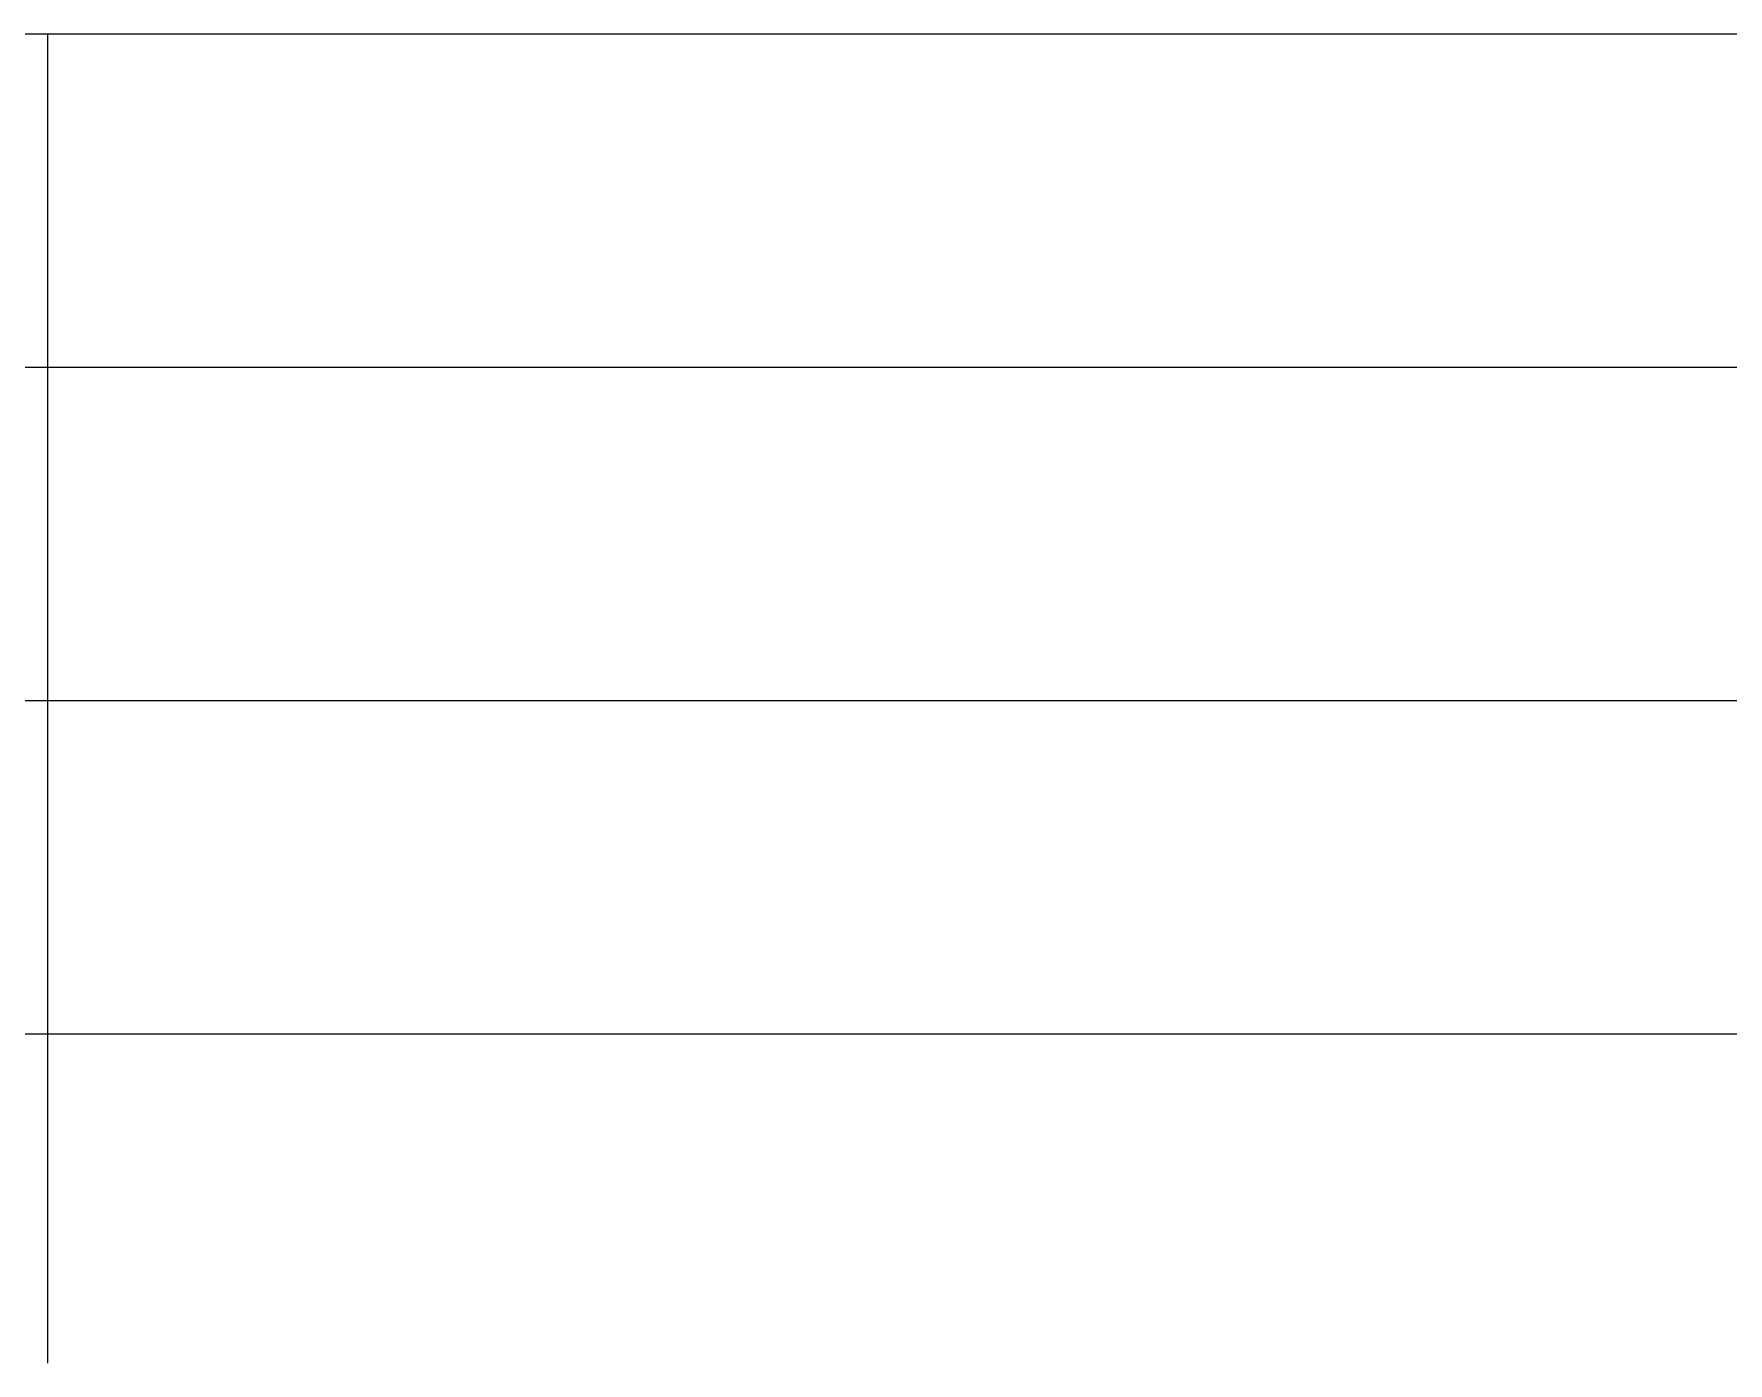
# Model space of a CAD drawing. Header units: millimetres. Extents: x 32496 to 166256, y 3504 to 23939.
# Drawn here: x 86669 to 88767, y 5091 to 6738 of the extents above; entities that cross this region are included whole.
import ezdxf
from ezdxf.enums import TextEntityAlignment as Align

# ---------------------------------------------------------------- set-up
doc = ezdxf.new("R2010")
doc.units = ezdxf.units.MM
doc.layers.get('0').update_dxf_attribs({"lineweight": 35})
doc.layers.add('FORM', color=7, linetype='Continuous', lineweight=18)
doc.styles.add('KEHUA', font='仿宋_GB2312.ttf')

# ---------------------------------------------------------------- blocks, each defined once
blk = doc.blocks.new('KH01-M017S_1_46')
at = {"layer": 'FORM', "color": 8}
for p, q in [((280, 47), (415, 47)), ((367.5, 47), (367.5, 23.07)), ((350, 41), (415, 41)), ((280, 35), (415, 35)), ((280, 29), (415, 29))]:
    blk.add_line(p, q, dxfattribs=at)
at = {"layer": 'FORM', "color": 4, "style": 'KEHUA'}
for tag, p in [('设计者', (369.071, 43.93)), ('审核者', (369.071, 37.93)), ('工程名称', (299.91, 37.585)), ('标准化', (369.071, 31.93)), ('批准者', (369.071, 25.93))]:
    blk.add_attdef(tag, text='', height=2.5, dxfattribs=at).set_placement(p, align=Align.MIDDLE_LEFT)
for tag, p in [('图纸名称', (299.91, 30.82)), ('产品型号', (299.91, 24.82)), ('版本', (299.91, 18.638)), ('页码', (299.91, 12.638))]:
    blk.add_attdef(tag, p, '', height=2.5, dxfattribs=at)

msp = doc.modelspace()

# ---------------------------------------------------------------- block references
at = {"xscale": 68.80575516545142, "yscale": 68.80575516545137, "zscale": 68.80575516545137}
msp.add_blockref('KH01-M017S_1_46', (61399.661, 3504.033), dxfattribs=at)

doc.saveas('drawing.dxf')
